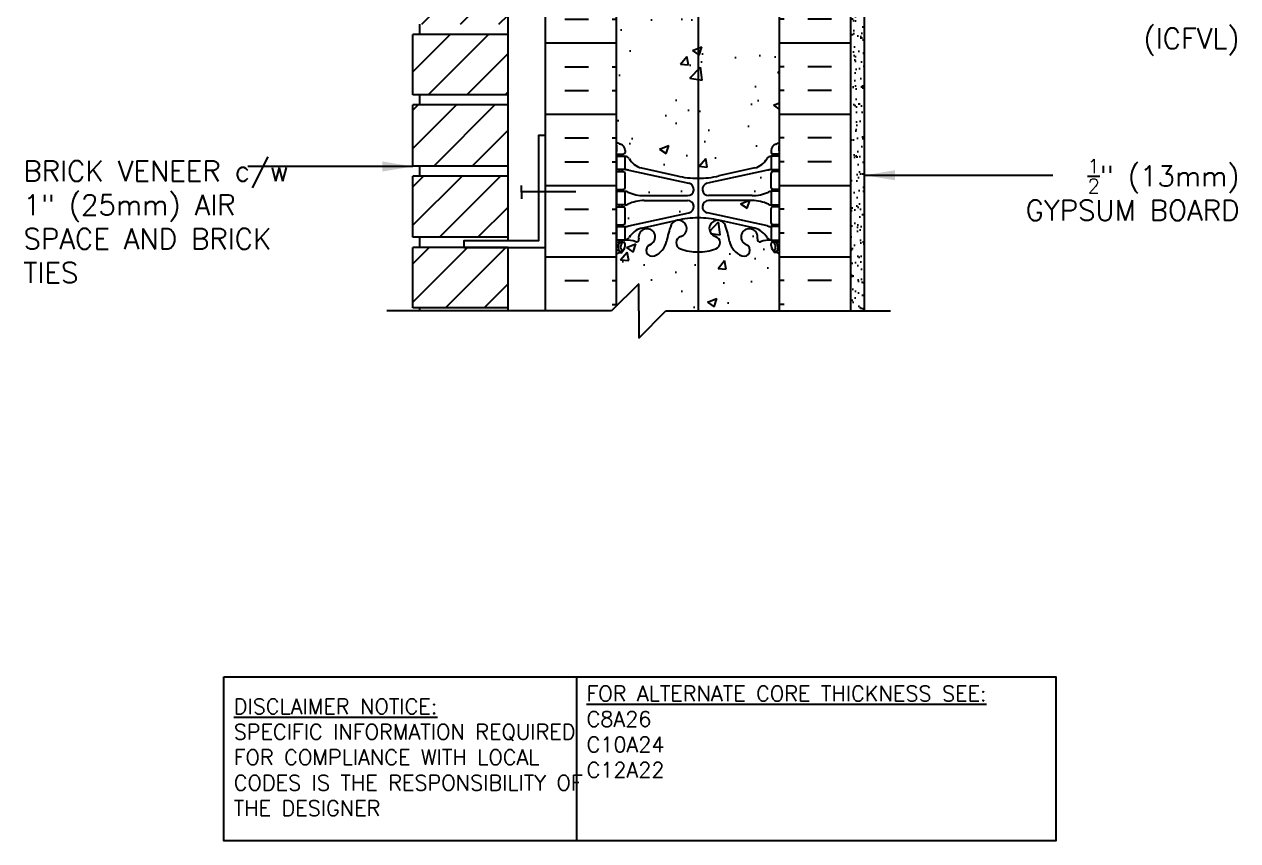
# Model space of a CAD drawing. Header units: inches. Extents: x 26.9 to 73.5, y -18.3 to 47.3.
# Drawn here: x 26.86 to 71.55, y -18.25 to 11.81 of the extents above; entities that cross this region are included whole.
import ezdxf

# ---------------------------------------------------------------- set-up
doc = ezdxf.new("R2010")
doc.units = ezdxf.units.IN
doc.header["$LTSCALE"] = 0.5
doc.header["$MEASUREMENT"] = 0
for name, color, linetype in [('HATCH', 12, 'Continuous'), ('line25', 2, 'Continuous'), ('LINE50', 5, 'Continuous'), ('LINE9', 9, 'Continuous'), ('TEXT', 4, 'Continuous'), ('Web_Edge', 9, 'Continuous')]:
    doc.layers.add(name, color=color, linetype=linetype)
doc.styles.add('DIM', font='romans.shx', dxfattribs={"width": 0.7})
doc.styles.add('ROMANS', font='romans.shx', dxfattribs={"height": 1.125})
doc.styles.get("Standard").update_dxf_attribs({"font": 'romans.shx', "height": 1.125})
doc.dimstyles.new('ext_12', dxfattribs={"dimscale": 12, "dimtxt": 0.09375, "dimasz": 0.09375, "dimexe": 0.09375, "dimexo": 0.0625, "dimgap": 0.0625, "dimtad": 1, "dimdec": 1, "dimzin": 3, "dimdsep": 46, "dimlunit": 4, "dimtxsty": 'DIM', "dimcen": 0.09, "dimdle": 0.09375, "dimclrt": 4, "dimadec": 0, "dimazin": 0, "dimtfac": 1, "dimtdec": 1, "dimtmove": 2, "dimatfit": 3, "dimfxl": 1, "dimfrac": 2, "dimtolj": 1, "dimtzin": 0, "dimarcsym": 0})

msp = doc.modelspace()

# ---------------------------------------------------------------- hatches: boundary and pattern name
at = {"layer": 'HATCH'}
h = msp.add_hatch(dxfattribs=at)
h.set_pattern_fill('AR-CONC', color=256, scale=0.5)
h.paths.add_polyline_path([(51.676, 14.371, 0.057795), (50.908, 14.282), (49.586, 13.991, 0.196323), (49.137, 13.645, -0.188973), (48.981, 13.55), (48.876, 13.55), (48.876, 13.48), (48.924, 13.48, -0.414214), (48.986, 13.418), (48.986, 13.35, -0.317837), (48.819, 13.115, 0.082415), (48.676, 13.036), (48.676, 7.473, 0.082415), (48.819, 7.394, -0.317837), (48.986, 7.158), (48.986, 7.09, -0.414214), (48.924, 7.028), (48.876, 7.028), (48.876, 6.958), (48.981, 6.958, -0.188973), (49.137, 6.863, 0.196323), (49.586, 6.517), (50.908, 6.226, 0.057795), (51.676, 6.137)])
h.paths.add_polyline_path([(54.676, 13.036, 0.082415), (54.533, 13.115, -0.317837), (54.366, 13.35), (54.366, 13.418, -0.414214), (54.428, 13.48), (54.476, 13.48), (54.476, 13.55), (54.371, 13.55, -0.188973), (54.215, 13.645, 0.196323), (53.766, 13.991), (52.444, 14.282, 0.057795), (51.676, 14.371), (51.676, 6.137, 0.057795), (52.444, 6.226), (53.766, 6.517, 0.196323), (54.215, 6.863, -0.188973), (54.371, 6.958), (54.476, 6.958), (54.476, 7.028), (54.428, 7.028, -0.414214), (54.366, 7.09), (54.366, 7.158, -0.317837), (54.533, 7.394, 0.082415), (54.676, 7.473)])
h.paths.add_polyline_path([(51.676, 32.371, 0.057795), (50.908, 32.282), (49.586, 31.991, 0.196323), (49.137, 31.645, -0.188973), (48.981, 31.55), (48.876, 31.55), (48.876, 31.48), (48.924, 31.48, -0.414214), (48.986, 31.418), (48.986, 31.35, -0.317837), (48.819, 31.115, 0.082415), (48.676, 31.036), (48.676, 25.473, 0.082415), (48.819, 25.394, -0.317837), (48.986, 25.158), (48.986, 25.09, -0.414214), (48.924, 25.028), (48.876, 25.028), (48.876, 24.958), (48.981, 24.958, -0.188973), (49.137, 24.863, 0.196323), (49.586, 24.517), (50.908, 24.226, 0.057795), (51.676, 24.137), (51.676, 25.254), (51.301, 25.629), (51.301, 26.754), (51.676, 27.129)])
h.paths.add_polyline_path([(52.978, 32.165), (52.444, 32.282, 0.057795), (51.676, 32.371), (51.676, 27.129), (51.801, 27.254), (52.978, 27.254)])
h.paths.add_polyline_path([(54.676, 31.036, 0.082415), (54.533, 31.115, -0.317837), (54.366, 31.35), (54.366, 31.418, -0.414214), (54.428, 31.48), (54.476, 31.48), (54.476, 31.55), (54.371, 31.55, -0.188973), (54.215, 31.645, 0.196323), (53.766, 31.991), (52.978, 32.165), (52.978, 27.254), (54.676, 27.254)])
h.paths.add_polyline_path([(54.371, 24.958), (54.476, 24.958), (54.476, 25.028), (54.428, 25.028, -0.414214), (54.366, 25.09), (54.366, 25.129), (51.801, 25.129), (51.676, 25.254), (51.676, 24.137, 0.057795), (52.444, 24.226), (53.766, 24.517, 0.196323), (54.215, 24.863, -0.188973)])
h.paths.add_polyline_path([(52.978, 37.292, 0.253324), (52.901, 37.254, 0.520567), (52.723, 37.254, 0.520567), (52.608, 37.254, 0.520567), (52.518, 37.254, 0.520567), (52.398, 37.254, 0.520567), (52.282, 37.254, 0.520567), (52.177, 37.254, 0.520567), (51.871, 37.254, 0.520567), (51.761, 37.254, 0.520567), (51.514, 37.254, 0.520567), (51.315, 37.254, 0.520567), (51.105, 37.254, 0.520567), (50.827, 37.254, 0.520567), (50.638, 37.254, 0.520567), (50.544, 37.254, 0.520567), (50.318, 37.254, 0.520567), (50.197, 37.254, 0.520567), (49.988, 37.254, 0.520567), (49.778, 37.254, 0.520567), (49.652, 37.254, 0.520567), (49.526, 37.254, 0.520567), (49.316, 37.254, 0.520567), (49.211, 37.254, 0.520567), (49.028, 37.254, 0.520567), (48.907, 37.254, 0.520567), (48.676, 37.254), (48.676, 35.165, 0.064398), (48.786, 35.099), (48.876, 35.099), (48.876, 35.057, -0.249069), (48.986, 34.85), (48.986, 34.783, -0.414214), (48.924, 34.72), (48.876, 34.72), (48.876, 34.65), (48.981, 34.65, 0.10046), (49.375, 34.707, -0.601435), (49.494, 34.603, 2.182095), (49.904, 34.816, -1), (50.068, 35.224, -0.24438), (50.516, 34.703, 0.053157), (50.682, 34.089, 0.223253), (50.882, 33.924), (50.902, 33.92, 0.955472), (51.04, 34.514, -0.735593), (51.027, 34.972, -0.082755), (51.676, 35.08, -0.082755), (52.325, 34.972, -0.735593), (52.312, 34.514, 0.955472), (52.45, 33.92), (52.47, 33.924, 0.223253), (52.67, 34.089, 0.053157), (52.836, 34.703, -0.110434), (52.978, 34.996)])
h.paths.add_polyline_path([(52.582, 34.22, -1), (52.207, 34.22, -1)], flags=16)
h.paths.add_polyline_path([(54.676, 37.254), (54.676, 37.296, 0.439264), (54.575, 37.296, 0.520567), (54.486, 37.296, 0.520567), (54.355, 37.296, 0.520567), (54.255, 37.254, 0.520567), (54.05, 37.254, 0.520567), (53.856, 37.254, 0.520567), (53.636, 37.254, 0.520567), (53.457, 37.254, 0.520567), (53.358, 37.254, 0.520567), (53.2, 37.254, 0.520567), (53.048, 37.254, 0.236107), (52.978, 37.292), (52.978, 34.996, -0.130426), (53.284, 35.224, -1), (53.448, 34.816, 2.182095), (53.858, 34.603, -0.601435), (53.977, 34.707, 0.10046), (54.371, 34.65), (54.476, 34.65), (54.476, 34.72), (54.428, 34.72, -0.414214), (54.366, 34.783), (54.366, 34.85, -0.249069), (54.476, 35.057), (54.476, 35.099), (54.566, 35.099, 0.064398), (54.676, 35.165)])
h.paths.add_polyline_path([(54.676, 39.343, 0.064398), (54.566, 39.409), (54.476, 39.409), (54.476, 39.451, -0.249069), (54.366, 39.658), (54.366, 39.725, -0.414214), (54.428, 39.788), (54.476, 39.788), (54.476, 39.858), (54.371, 39.858, 0.10046), (53.977, 39.801, -0.601435), (53.858, 39.906, 2.182095), (53.448, 39.693, -1), (53.284, 39.284, -0.130426), (52.978, 39.512), (52.978, 37.292, -0.236107), (53.048, 37.254, -0.520567), (53.2, 37.254, -0.520567), (53.358, 37.254, -0.520567), (53.457, 37.254, -0.520567), (53.636, 37.254, -0.520567), (53.856, 37.254, -0.520567), (54.05, 37.254, -0.520567), (54.255, 37.254, -0.520567), (54.355, 37.296, -0.520567), (54.486, 37.296, -0.520567), (54.575, 37.296, -0.439264), (54.676, 37.296)])
h.paths.add_polyline_path([(52.978, 39.512, -0.110434), (52.836, 39.805, 0.053157), (52.67, 40.419, 0.223253), (52.47, 40.584), (52.45, 40.588, 0.955472), (52.312, 39.995, -0.735593), (52.325, 39.537, -0.082755), (51.676, 39.429), (51.676, 37.313, -0.177315), (51.761, 37.254, -0.520567), (51.871, 37.254, -0.520567), (52.177, 37.254, -0.520567), (52.282, 37.254, -0.520567), (52.398, 37.254, -0.520567), (52.518, 37.254, -0.520567), (52.608, 37.254, -0.520567), (52.723, 37.254, -0.520567), (52.901, 37.254, -0.253324), (52.978, 37.292)])
h.paths.add_polyline_path([(51.676, 39.429, -0.082755), (51.027, 39.537, -0.735593), (51.04, 39.995, 0.955472), (50.902, 40.588), (50.882, 40.584, 0.223253), (50.682, 40.419, 0.053157), (50.516, 39.805, -0.24438), (50.068, 39.284, -1), (49.904, 39.693, 2.182095), (49.494, 39.906, -0.601435), (49.375, 39.801, 0.10046), (48.981, 39.858), (48.876, 39.858), (48.876, 39.788), (48.924, 39.788, -0.414214), (48.986, 39.725), (48.986, 39.658, -0.249069), (48.876, 39.451), (48.876, 39.409), (48.786, 39.409, 0.064398), (48.676, 39.343), (48.676, 37.254, -0.520567), (48.907, 37.254, -0.520567), (49.028, 37.254, -0.520567), (49.211, 37.254, -0.520567), (49.316, 37.254, -0.520567), (49.526, 37.254, -0.520567), (49.652, 37.254, -0.520567), (49.778, 37.254, -0.520567), (49.988, 37.254, -0.520567), (50.197, 37.254, -0.520567), (50.318, 37.254, -0.520567), (50.544, 37.254, -0.520567), (50.638, 37.254, -0.520567), (50.827, 37.254, -0.520567), (51.105, 37.254, -0.520567), (51.315, 37.254, -0.520567), (51.514, 37.254, -0.314246), (51.676, 37.313)])
h.paths.add_polyline_path([(51.676, 45.254), (51.676, 47.254), (50.676, 46.254), (48.676, 46.254), (48.676, 43.473, 0.082415), (48.819, 43.394, -0.317837), (48.986, 43.158), (48.986, 43.09, -0.414214), (48.924, 43.028), (48.876, 43.028), (48.876, 42.958), (48.981, 42.958, -0.188973), (49.137, 42.863, 0.196323), (49.586, 42.517), (50.908, 42.226, 0.057795), (51.676, 42.137)])
h.paths.add_polyline_path([(52.978, 46.254), (52.676, 46.254), (51.676, 45.254), (51.676, 42.137, 0.057795), (52.444, 42.226), (52.978, 42.344)])
h.paths.add_polyline_path([(54.676, 46.254), (52.978, 46.254), (52.978, 42.344), (53.766, 42.517, 0.196323), (54.215, 42.863, -0.188973), (54.371, 42.958), (54.476, 42.958), (54.476, 43.028), (54.428, 43.028, -0.414214), (54.366, 43.09), (54.366, 43.158, -0.317837), (54.533, 43.394, 0.082415), (54.676, 43.473)])
h = msp.add_hatch(dxfattribs=at)
h.set_pattern_fill('INSUL', color=256, scale=7, style=0)
h.set_pattern_definition([(7e-15, (-2877.4856, -395.7554), (0, 2.625), []), (7e-15, (-2877.4856, -394.8804), (0, 2.625), [0.875, -0.875]), (7e-15, (-2877.4856, -394.0054), (0, 2.625), [0.875, -0.875])])
h.paths.add_polyline_path([(46.051, 1.254), (46.488, 1.254), (46.488, 1.754), (47.988, 1.754), (47.988, 1.254), (48.676, 1.254), (48.676, 19.254), (47.988, 19.254), (47.988, 19.754), (46.488, 19.754), (46.488, 19.254), (46.051, 19.254)])
h = msp.add_hatch(dxfattribs=at)
h.set_pattern_fill('INSUL', color=256, scale=7, style=0)
h.set_pattern_definition([(180, (2980.8376, -395.7554), (0, 2.625), []), (180, (2980.8376, -394.8804), (0, 2.625), [0.875, -0.875]), (180, (2980.8376, -394.0054), (0, 2.625), [0.875, -0.875])])
h.paths.add_polyline_path([(57.301, 1.254), (56.863, 1.254), (56.863, 1.754), (55.363, 1.754), (55.363, 1.254), (54.676, 1.254), (54.676, 19.254), (55.363, 19.254), (55.363, 19.754), (56.863, 19.754), (56.863, 19.254), (57.301, 19.254)])
h = msp.add_hatch(dxfattribs=at)
h.set_pattern_fill('ANSI31', color=256, scale=8, style=0)
h.paths.add_polyline_path([(44.676, 17.059), (44.676, 19.279), (41.176, 19.279), (41.176, 17.059)])
h.paths.add_polyline_path([(44.676, 14.434), (44.676, 16.684), (41.176, 16.684), (41.176, 14.434)])
h.paths.add_polyline_path([(44.676, 11.809), (44.676, 14.059), (41.176, 14.059), (41.176, 11.809)])
h.paths.add_polyline_path([(44.676, 9.214), (44.676, 11.434), (41.176, 11.434), (41.176, 9.214)])
h.paths.add_polyline_path([(44.676, 6.589), (44.676, 8.839), (41.176, 8.839), (41.176, 6.589)])
h.paths.add_polyline_path([(41.176, 6.214), (41.176, 3.964), (44.676, 3.964), (44.676, 6.214)])
h.paths.add_polyline_path([(44.676, 1.368), (44.676, 3.589), (41.176, 3.589), (41.176, 1.368)])
h = msp.add_hatch(dxfattribs=at)
h.set_pattern_fill('AR-SAND', color=256, scale=0.25, style=0)
h.paths.add_polyline_path([(57.801, 18.754), (57.301, 18.754), (57.301, 1.254), (57.801, 1.254)])
h = msp.add_hatch(dxfattribs=at)
h.set_pattern_fill('AR-CONC', color=256, scale=0.5, style=0)
h.paths.add_polyline_path([(52.978, 6.162), (52.978, 5.498), (53.661, 5.498, 0.097844), (54.267, 5.63, -0.134256), (54.379, 5.658), (54.476, 5.658), (54.476, 5.728), (54.366, 5.728), (54.366, 6.388), (54.476, 6.388), (54.476, 6.458), (54.371, 6.458, 0.025313), (54.271, 6.444)])
h.paths.add_polyline_path([(53.661, 5.318), (52.978, 5.318), (52.978, 4.654), (54.271, 4.372, 0.025313), (54.371, 4.358), (54.476, 4.358), (54.476, 4.428), (54.366, 4.428), (54.366, 5.088), (54.476, 5.088), (54.476, 5.158), (54.379, 5.158, -0.134256), (54.267, 5.186, 0.097844)])
h.paths.add_polyline_path([(52.065, 5.318, 0.897292), (52.016, 4.863), (52.978, 4.654), (52.978, 5.318)])
h.paths.add_polyline_path([(52.016, 5.953, 0.897292), (52.065, 5.498), (52.978, 5.498), (52.978, 6.162)])
h.paths.add_polyline_path([(49.081, 6.444, 0.025313), (48.981, 6.458), (48.876, 6.458), (48.876, 6.388), (48.986, 6.388), (48.986, 5.728), (48.876, 5.728), (48.876, 5.658), (48.973, 5.658, -0.134256), (49.085, 5.63, 0.097844), (49.691, 5.498), (51.287, 5.498, 0.897292), (51.336, 5.953)])
h.paths.add_polyline_path([(51.336, 4.863, 0.897292), (51.287, 5.318), (49.691, 5.318, 0.097844), (49.085, 5.186, -0.134256), (48.973, 5.158), (48.876, 5.158), (48.876, 5.088), (48.986, 5.088), (48.986, 4.428), (48.876, 4.428), (48.876, 4.358), (48.981, 4.358, 0.025313), (49.081, 4.372)])
h = msp.add_hatch(dxfattribs=at)
h.set_pattern_fill('AR-CONC', color=256, scale=0.5, style=0)
h.paths.add_polyline_path([(52.978, 1.254), (54.676, 1.254), (54.676, 3.343, 0.064398), (54.566, 3.409), (54.476, 3.409), (54.476, 3.451, -0.249069), (54.366, 3.658), (54.366, 3.725, -0.414214), (54.428, 3.788), (54.476, 3.788), (54.476, 3.858), (54.371, 3.858, 0.10046), (53.977, 3.801, -0.601435), (53.858, 3.906, 2.182095), (53.448, 3.693, -1), (53.284, 3.284, -0.130426), (52.978, 3.512)])
h.paths.add_polyline_path([(52.978, 1.254), (52.978, 3.512, -0.110434), (52.836, 3.805, 0.053157), (52.67, 4.419, 0.223253), (52.47, 4.584), (52.45, 4.588, 0.955472), (52.312, 3.995, -0.735593), (52.325, 3.537, -0.082755), (51.676, 3.429, -0.082755), (51.027, 3.537, -0.735593), (51.04, 3.995, 0.955472), (50.902, 4.588), (50.882, 4.584, 0.223253), (50.682, 4.419, 0.053157), (50.516, 3.805, -0.24438), (50.068, 3.284, -1), (49.904, 3.693, 2.182095), (49.494, 3.906, -0.601435), (49.375, 3.801, 0.10046), (48.981, 3.858), (48.876, 3.858), (48.876, 3.788), (48.924, 3.788, -0.414214), (48.986, 3.725), (48.986, 3.658, -0.249069), (48.876, 3.451), (48.876, 3.409), (48.786, 3.409, 0.064398), (48.676, 3.343), (48.676, 1.442), (49.488, 2.254), (49.488, 1.254), (49.488, 0.254), (50.488, 1.254)])

# ---------------------------------------------------------------- linework, layer by layer
at = {"color": 3}
msp.add_line((51.676, 35.813), (51.676, 1.254), dxfattribs=at)
at = {"layer": 'line25'}
for p, q in [((48.676, 1.442), (48.676, 19.254)), ((44.676, 3.839), (44.676, 16.684)), ((54.676, 1.254), (54.676, 13.629)), ((41.426, 11.434), (41.426, 11.809)), ((44.676, 11.434), (41.176, 11.434)), ((41.176, 9.214), (41.176, 11.434)), ((44.676, 9.214), (41.176, 9.214)), ((41.426, 8.839), (41.426, 9.214)), ((44.676, 8.839), (41.176, 8.839)), ((41.176, 6.589), (41.176, 8.839)), ((44.676, 6.589), (41.176, 6.589)), ((41.426, 6.214), (41.426, 6.589)), ((44.676, 6.214), (41.176, 6.214)), ((41.176, 3.964), (41.176, 6.214)), ((48.676, 1.442), (48.676, 4.504)), ((44.676, 3.964), (41.176, 3.964)), ((44.676, 3.589), (41.176, 3.589)), ((41.176, 1.368), (41.176, 3.589)), ((41.426, 3.589), (41.426, 3.964)), ((44.676, 1.254), (44.676, 3.589)), ((44.676, 1.368), (41.176, 1.368)), ((41.426, 1.254), (41.426, 1.368))]:
    msp.add_line(p, q, dxfattribs=at)
at = {"layer": 'LINE50'}
for p, q in [((46.051, 1.254), (46.051, 19.254)), ((57.301, 1.254), (57.301, 19.254))]:
    msp.add_line(p, q, dxfattribs=at)
at = {"layer": 'LINE9'}
for p, q in [((57.801, 1.254), (57.801, 18.754)), ((45.176, 5.626), (45.176, 5.876)), ((45.176, 5.651), (47.176, 5.651)), ((45.176, 5.626), (45.176, 5.376)), ((49.488, 2.254), (48.488, 1.254)), ((49.488, 1.254), (49.488, 2.254)), ((48.488, 1.254), (40.217, 1.254)), ((49.488, 1.254), (49.488, 0.254)), ((49.488, 0.254), (50.488, 1.254)), ((50.488, 1.254), (58.76, 1.254))]:
    msp.add_line(p, q, dxfattribs=at)
msp.add_lwpolyline([(46.051, 7.714), (45.801, 7.714), (45.801, 3.839), (43.051, 3.839), (43.051, 3.589), (46.051, 3.589)], close=True, dxfattribs=at)
at = {"layer": 'TEXT'}
msp.add_lwpolyline([(34.21, -12.216), (47.194, -12.216), (47.194, -18.254), (34.21, -18.254)], close=True, dxfattribs=at)
msp.add_lwpolyline([(47.194, -12.216), (64.854, -12.216), (64.854, -18.254), (47.194, -18.254)], dxfattribs=at)
at = {"layer": 'Web_Edge'}
for p, q in [((48.686, 7.148), (48.686, 7.334)), ((48.986, 7.158), (48.986, 7.09)), ((54.366, 7.158), (54.366, 7.09)), ((54.666, 7.148), (54.666, 7.334)), ((48.676, 7.028), (48.924, 7.028)), ((48.786, 6.958), (48.786, 7.028)), ((48.876, 6.958), (48.876, 7.028)), ((54.676, 7.028), (54.428, 7.028)), ((54.476, 6.958), (54.476, 7.028)), ((54.566, 6.958), (54.566, 7.028)), ((48.676, 6.388), (48.924, 6.388)), ((48.786, 6.388), (48.786, 6.458)), ((48.876, 6.388), (48.876, 6.458)), ((48.986, 5.79), (48.986, 6.325)), ((49.125, 6.434), (51.336, 5.953)), ((49.586, 6.517), (50.908, 6.226)), ((54.227, 6.434), (52.016, 5.953)), ((53.766, 6.517), (52.444, 6.226)), ((54.366, 5.79), (54.366, 6.325)), ((54.676, 6.388), (54.428, 6.388)), ((54.476, 6.388), (54.476, 6.458)), ((54.566, 6.388), (54.566, 6.458)), ((48.676, 5.728), (48.924, 5.728)), ((48.786, 5.658), (48.786, 5.728)), ((48.876, 5.658), (48.876, 5.728)), ((49.691, 5.498), (51.287, 5.498)), ((53.661, 5.498), (52.065, 5.498)), ((54.676, 5.728), (54.428, 5.728)), ((54.476, 5.658), (54.476, 5.728)), ((54.566, 5.658), (54.566, 5.728)), ((48.676, 5.088), (48.924, 5.088)), ((48.786, 5.088), (48.786, 5.158)), ((48.876, 5.088), (48.876, 5.158)), ((48.986, 4.49), (48.986, 5.025)), ((49.691, 5.318), (51.287, 5.318)), ((53.661, 5.318), (52.065, 5.318)), ((54.366, 4.49), (54.366, 5.025)), ((54.676, 5.088), (54.428, 5.088)), ((54.476, 5.088), (54.476, 5.158)), ((54.566, 5.088), (54.566, 5.158)), ((49.125, 4.382), (51.336, 4.863)), ((49.586, 4.299), (50.908, 4.59)), ((54.227, 4.382), (52.016, 4.863)), ((53.766, 4.299), (52.444, 4.59)), ((48.676, 4.428), (48.924, 4.428)), ((48.786, 4.358), (48.786, 4.428)), ((48.876, 4.358), (48.876, 4.428)), ((54.676, 4.428), (54.428, 4.428)), ((54.476, 4.358), (54.476, 4.428)), ((54.566, 4.358), (54.566, 4.428)), ((48.676, 3.788), (48.924, 3.788)), ((48.676, 3.688), (48.718, 3.688)), ((48.786, 3.788), (48.786, 3.858)), ((48.876, 3.788), (48.876, 3.858)), ((48.986, 3.658), (48.986, 3.725)), ((54.366, 3.658), (54.366, 3.725)), ((54.676, 3.788), (54.428, 3.788)), ((54.476, 3.788), (54.476, 3.858)), ((54.566, 3.788), (54.566, 3.858)), ((54.676, 3.688), (54.634, 3.688)), ((48.786, 3.409), (48.876, 3.409)), ((48.876, 3.409), (48.876, 3.451)), ((54.476, 3.409), (54.476, 3.451)), ((54.566, 3.409), (54.476, 3.409))]:
    msp.add_line(p, q, dxfattribs=at)
for points in [[(48.681, 6.958), (48.981, 6.958), (48.981, 6.458), (48.681, 6.458)], [(54.671, 6.958), (54.371, 6.958), (54.371, 6.458), (54.671, 6.458)], [(48.681, 5.658), (48.981, 5.658), (48.981, 5.158), (48.681, 5.158)], [(54.671, 5.658), (54.371, 5.658), (54.371, 5.158), (54.671, 5.158)], [(48.681, 4.358), (48.981, 4.358), (48.981, 3.858), (48.681, 3.858)], [(54.671, 4.358), (54.371, 4.358), (54.371, 3.858), (54.671, 3.858)]]:
    msp.add_lwpolyline(points, close=True, dxfattribs=at)
for centre, radius, start, end in [((48.986, 7.865), 0.5, 231.6833, 250.5288), ((48.986, 7.865), 0.6, 238.8907, 238.927), ((48.666, 7.334), 0.02, 360, 58.927), ((48.736, 7.158), 0.25, 0, 70.5288), ((54.616, 7.158), 0.25, 109.4712, 180), ((54.366, 7.865), 0.5, 289.4712, 308.3167), ((54.686, 7.334), 0.02, 121.073, 180), ((54.366, 7.865), 0.6, 301.073, 301.1093), ((48.666, 7.148), 0.02, 299.988, 360), ((48.924, 7.09), 0.0625, 270, 0), ((48.938, 6.712), 0.25, 37.2777, 80.0823), ((49.785, 7.24), 0.75, 210.155, 254.5838), ((53.567, 7.24), 0.75, 285.4162, 329.845), ((54.414, 6.712), 0.25, 99.9177, 142.7223), ((54.428, 7.09), 0.0625, 180, 270), ((54.686, 7.148), 0.02, 180, 240.012), ((48.924, 6.325), 0.0625, 0, 90), ((48.89, 5.462), 1, 76.4291, 84.7991), ((54.462, 5.462), 1, 95.2009, 103.5709), ((54.428, 6.325), 0.0625, 90, 180), ((51.676, 9.493), 3.356, 256.7692, 270), ((51.287, 5.728), 0.23, 270, 77.6055), ((51.676, 9.493), 3.356, 270, 283.2308), ((52.065, 5.728), 0.23, 102.3945, 270), ((48.924, 5.79), 0.0625, 270, 0), ((48.977, 5.439), 0.219, 60.4937, 88.92), ((48.977, 5.439), 0.219, 60.4937, 88.92), ((49.721, 7.098), 1.6, 246.5673, 268.9203), ((49.721, 7.098), 1.6, 246.5673, 268.9203), ((53.631, 7.098), 1.6, 271.0797, 293.4327), ((53.631, 7.098), 1.6, 271.0797, 293.4327), ((54.375, 5.439), 0.219, 91.08, 119.5063), ((54.375, 5.439), 0.219, 91.08, 119.5063), ((54.428, 5.79), 0.0625, 180, 270), ((48.924, 5.025), 0.0625, 0, 90), ((48.977, 5.377), 0.219, 271.08, 299.5063), ((49.721, 3.718), 1.6, 91.0797, 113.4327), ((51.287, 5.088), 0.23, 282.3945, 90), ((52.065, 5.088), 0.23, 90, 257.6055), ((53.631, 3.718), 1.6, 66.5673, 88.9203), ((54.375, 5.377), 0.219, 240.4937, 268.92), ((54.428, 5.025), 0.0625, 90, 180), ((48.924, 4.49), 0.0625, 270, 0), ((50.958, 4.288), 0.305, 285.7253, 154.6218), ((51.676, 1.323), 3.356, 90, 103.2308), ((51.676, 1.323), 3.356, 76.7692, 90), ((52.394, 4.288), 0.305, 25.3782, 254.2747), ((54.428, 4.49), 0.0625, 180, 270), ((48.89, 5.354), 1, 275.2009, 283.5709), ((49.785, 3.576), 0.75, 105.4162, 149.845), ((49.791, 3.976), 0.305, 291.8037, 193.3205), ((53.479, 3.334), 3, 158.8016, 170.9727), ((49.873, 3.334), 3, 9.0273, 21.1984), ((53.561, 3.976), 0.305, 346.6795, 248.1963), ((53.567, 3.576), 0.75, 30.155, 74.5838), ((54.462, 5.354), 1, 256.4291, 264.7991), ((48.718, 3.668), 0.02, 345.8459, 90), ((48.98, 3.603), 0.25, 137.5391, 219.8855), ((48.828, 3.742), 0.045, 317.5391, 137.5391), ((48.736, 3.658), 0.25, 289.4712, 360), ((48.98, 3.603), 0.16, 137.5391, 219.9999), ((48.924, 3.725), 0.0625, 360, 90), ((48.938, 4.104), 0.25, 279.9177, 322.7223), ((49.037, 2.86), 1, 70.0933, 93.2121), ((49.407, 3.885), 0.09, 251.1349, 13.3205), ((49.986, 3.489), 0.22, 111.8037, 291.8037), ((49.791, 3.976), 0.745, 291.8037, 346.7348), ((51.105, 3.764), 0.24, 105.7253, 251.077), ((52.247, 3.764), 0.24, 288.923, 74.2747), ((53.561, 3.976), 0.745, 193.2652, 248.1963), ((53.366, 3.489), 0.22, 248.1963, 68.1963), ((53.945, 3.885), 0.09, 166.6795, 288.8651), ((54.315, 2.86), 1, 86.7879, 109.9067), ((54.414, 4.104), 0.25, 217.2777, 260.0823), ((54.428, 3.725), 0.0625, 90, 180), ((54.616, 3.658), 0.25, 180, 250.5288), ((54.524, 3.742), 0.045, 42.4609, 222.4609), ((54.372, 3.603), 0.16, 320.0001, 42.4609), ((54.372, 3.603), 0.25, 320.1145, 42.4609), ((54.634, 3.668), 0.02, 90, 194.1541), ((48.986, 2.951), 0.6, 114.9252, 121.1093), ((48.986, 2.951), 0.5, 109.4712, 128.3167), ((48.725, 3.513), 0.02, 294.9252, 19.2084), ((48.822, 3.473), 0.045, 218.552, 40.8121), ((51.676, 5.429), 2, 251.077, 270), ((51.676, 5.429), 2, 270, 288.923), ((54.53, 3.473), 0.045, 139.1879, 321.448), ((54.366, 2.951), 0.5, 51.6833, 70.5288), ((54.627, 3.513), 0.02, 160.7916, 245.0748), ((54.366, 2.951), 0.6, 58.8907, 65.0748)]:
    msp.add_arc(centre, radius, start, end, dxfattribs=at)

# ---------------------------------------------------------------- texts
at = {"layer": 'TEXT', "char_height": 0.75, "style": 'ROMANS'}
for s, insert, width, attachment_point in [('SIMSPON \\PSTRONG TIE\\P(ICFVL)', (71.611, 12.411), 15.79937, 6), ('BRICK VENEER c/w 1" (25mm) AIR SPACE AND BRICK TIES', (26.831, 4.534), 10.8749, 4), ('\\A1;{\\H0.7x;\\S1/2;\\H1.4286x;"} (13mm) GYPSUM BOARD', (71.611, 4.587), 10.57544, 9)]:
    msp.add_mtext(s, dxfattribs=dict(at, insert=insert, width=width, attachment_point=attachment_point))
at = {"layer": 'TEXT', "char_height": 0.5625, "attachment_point": 4}
for s, insert, width in [('{\\LFOR ALTERNATE CORE THICKNESS SEE:\\P}C8A26\\PC10A24\\PC12A22', (47.569, -14.242), 23.33295), ('{\\LDISCLAIMER NOTICE:}\\PSPECIFIC INFORMATION REQUIRED FOR COMPLIANCE WITH LOCAL CODES IS THE RESPONSIBILITY OF THE DESIGNER', (34.577, -15.182), 14.00235)]:
    msp.add_mtext(s, dxfattribs=dict(at, insert=insert, width=width))

# ---------------------------------------------------------------- leaders
at = {"layer": 'TEXT'}
for points in [[(41.176, 6.572), (35.1, 6.572)], [(57.801, 6.249), (64.736, 6.249)]]:
    msp.add_leader(points, dimstyle='ext_12', override={"dimgap": 0.0625, "dimtad": 0}, dxfattribs=at)

doc.saveas('drawing.dxf')
